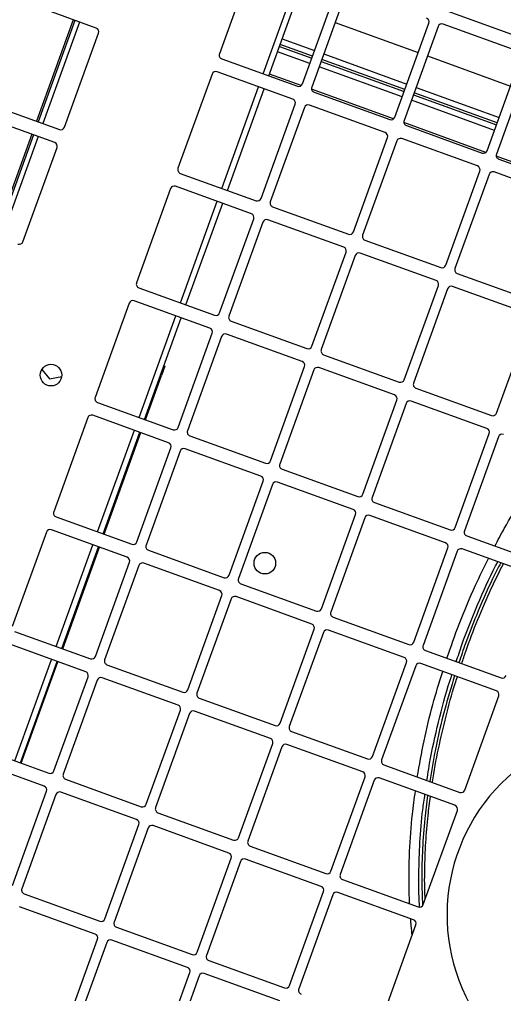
# Model space of a CAD drawing. Header units: metres. Extents: x -17822 to 152406, y -4219 to 19791.
# Drawn here: x 117565.65 to 117590.3, y 5969.34 to 6018.94 of the extents above; entities that cross this region are included whole.
import ezdxf

# ---------------------------------------------------------------- set-up
doc = ezdxf.new("R2010")
doc.units = ezdxf.units.M
doc.header["$LTSCALE"] = 100
doc.header["$MEASUREMENT"] = 0
doc.layers.get('0').update_dxf_attribs({"color": 9, "lineweight": 9})
doc.layers.add('TEKSAN', color=7, linetype='Continuous', lineweight=9)
doc.styles.get("Standard").update_dxf_attribs({"font": 'ARIALN.TTF'})
doc.dimstyles.new('TEKSAN', dxfattribs={"dimtxt": 17, "dimasz": 8, "dimexe": 2, "dimexo": 2, "dimgap": 3, "dimtad": 1, "dimdec": 0, "dimzin": 0, "dimdsep": 46, "dimtxsty": 'Standard', "dimcen": 0.09, "dimclrd": 160, "dimclre": 252, "dimclrt": 160, "dimadec": 0, "dimazin": 0, "dimtfac": 1, "dimtdec": 0, "dimtofl": 0, "dimtmove": 0, "dimatfit": 3, "dimfxl": 1, "dimtolj": 1, "dimtzin": 0, "dimarcsym": 0})

# ---------------------------------------------------------------- blocks, each defined once
blk = doc.blocks.new('K500H165_üst')
at = {"color": 7, "linetype": 'Continuous', "lineweight": 15}
for p, q in [((95.15, 44.2), (95.15, 48.3)), ((95.85, 48.3), (95.85, 44.2)), ((101.35, 44.2), (101.35, 48.3)), ((102.05, 48.3), (102.05, 44.2)), ((107.35, 48.5), (102.25, 48.5)), ((107.55, 44.2), (107.55, 48.3)), ((108.25, 48.3), (108.25, 44.2)), ((113.55, 48.5), (108.45, 48.5)), ((113.75, 44.2), (113.75, 48.3)), ((114.45, 48.3), (114.45, 44.2)), ((119.75, 48.5), (114.65, 48.5)), ((89.85, 44), (94.95, 44)), ((96.05, 44), (101.15, 44)), ((102.25, 44), (107.35, 44)), ((108.45, 44), (113.55, 44)), ((114.65, 44), (119.75, 44)), ((76.45, 43.473), (76.45, 39.027)), ((76.55, 39.2), (76.55, 43.3)), ((77.25, 43.3), (77.25, 39.2)), ((82.75, 39.2), (82.75, 43.3)), ((83.45, 43.3), (83.45, 39.2)), ((88.75, 43.5), (83.65, 43.5)), ((88.95, 39.2), (88.95, 43.3)), ((89.65, 43.3), (89.65, 39.2)), ((94.95, 43.5), (89.85, 43.5)), ((95.15, 39.2), (95.15, 43.3)), ((95.85, 43.3), (95.85, 39.2)), ((101.15, 43.5), (96.05, 43.5)), ((101.35, 39.2), (101.35, 43.3)), ((102.05, 43.3), (102.05, 39.2)), ((107.35, 43.5), (102.25, 43.5)), ((107.55, 39.2), (107.55, 43.3)), ((108.25, 43.3), (108.25, 39.2)), ((113.55, 43.5), (108.45, 43.5)), ((113.75, 39.2), (113.75, 43.3)), ((114.45, 43.3), (114.45, 39.2)), ((119.75, 43.5), (114.65, 43.5)), ((119.95, 39.2), (119.95, 43.3)), ((120.65, 43.3), (120.65, 39.2)), ((71.25, 39), (76.35, 39)), ((77.45, 39), (82.55, 39)), ((83.65, 39), (88.75, 39)), ((89.85, 39), (94.95, 39)), ((96.05, 39), (101.15, 39)), ((102.25, 39), (107.35, 39)), ((108.45, 39), (113.55, 39)), ((114.65, 39), (119.75, 39)), ((120.85, 39), (125.95, 39)), ((70.35, 34.2), (70.35, 38.3)), ((71.05, 38.3), (71.05, 34.2)), ((76.35, 38.5), (71.25, 38.5)), ((72.85, 34), (72.85, 38.5)), ((74.55, 34), (74.55, 38.5)), ((74.85, 38.5), (74.85, 34)), ((74.95, 34), (74.95, 38.5)), ((75.25, 38.5), (75.25, 34)), ((76.45, 38.473), (76.45, 34.027)), ((76.55, 34.2), (76.55, 38.3)), ((77.25, 38.3), (77.25, 34.2)), ((82.55, 38.5), (77.45, 38.5)), ((82.75, 34.2), (82.75, 38.3)), ((83.45, 38.3), (83.45, 34.2)), ((88.75, 38.5), (83.65, 38.5)), ((88.95, 34.2), (88.95, 38.3)), ((89.65, 38.3), (89.65, 34.2)), ((94.95, 38.5), (89.85, 38.5)), ((95.15, 34.2), (95.15, 38.3)), ((95.85, 38.3), (95.85, 34.2)), ((101.15, 38.5), (96.05, 38.5)), ((101.35, 34.2), (101.35, 38.3)), ((102.05, 38.3), (102.05, 34.2)), ((107.35, 38.5), (102.25, 38.5)), ((107.55, 34.2), (107.55, 38.3)), ((108.25, 38.3), (108.25, 34.2)), ((113.55, 38.5), (108.45, 38.5)), ((113.75, 34.2), (113.75, 38.3)), ((114.45, 38.3), (114.45, 34.2)), ((119.75, 38.5), (114.65, 38.5)), ((119.95, 34.2), (119.95, 38.3)), ((120.65, 38.3), (120.65, 34.2)), ((125.95, 38.5), (120.85, 38.5)), ((71.25, 34), (76.35, 34)), ((77.45, 34), (82.55, 34)), ((83.65, 34), (88.75, 34)), ((89.85, 34), (94.95, 34)), ((96.05, 34), (101.15, 34)), ((102.25, 34), (107.35, 34)), ((108.45, 34), (113.55, 34)), ((114.65, 34), (119.75, 34)), ((120.85, 34), (125.95, 34)), ((76.35, 33.5), (71.25, 33.5)), ((72.85, 29), (72.85, 33.5)), ((74.55, 29), (74.55, 33.5)), ((74.85, 33.5), (74.85, 29)), ((74.95, 29), (74.95, 33.5)), ((75.25, 33.5), (75.25, 29)), ((76.45, 33.473), (76.45, 29.027)), ((76.55, 29.2), (76.55, 33.3)), ((77.25, 33.3), (77.25, 29.2)), ((82.55, 33.5), (77.45, 33.5)), ((82.75, 29.2), (82.75, 33.3)), ((83.45, 33.3), (83.45, 29.2)), ((88.75, 33.5), (83.65, 33.5)), ((88.95, 29.2), (88.95, 33.3)), ((89.65, 33.3), (89.65, 29.2)), ((94.95, 33.5), (89.85, 33.5)), ((95.15, 29.2), (95.15, 33.3)), ((95.85, 33.3), (95.85, 29.2)), ((101.15, 33.5), (96.05, 33.5)), ((101.35, 29.2), (101.35, 33.3)), ((102.05, 33.3), (102.05, 29.2)), ((107.35, 33.5), (102.25, 33.5)), ((107.55, 29.2), (107.55, 33.3)), ((108.25, 33.3), (108.25, 29.2)), ((113.55, 33.5), (108.45, 33.5)), ((113.75, 29.2), (113.75, 33.3)), ((114.45, 33.3), (114.45, 29.2)), ((119.75, 33.5), (114.65, 33.5)), ((119.95, 29.2), (119.95, 33.3)), ((120.65, 33.3), (120.65, 29.2)), ((125.95, 33.5), (120.85, 33.5)), ((71.25, 29), (76.35, 29)), ((77.45, 29), (82.55, 29)), ((83.65, 29), (88.75, 29)), ((89.85, 29), (94.95, 29)), ((96.05, 29), (101.15, 29)), ((102.25, 29), (107.35, 29)), ((108.45, 29), (113.55, 29)), ((114.65, 29), (119.75, 29)), ((76.35, 28.5), (71.25, 28.5)), ((74.55, 26.75), (74.55, 28.5)), ((74.85, 28.5), (74.85, 26.75)), ((74.95, 26.75), (74.95, 28.5)), ((75.25, 28.5), (75.25, 26.75)), ((76.45, 28.473), (76.45, 26.75)), ((76.55, 24.2), (76.55, 28.3)), ((77.25, 28.3), (77.25, 24.2)), ((82.55, 28.5), (77.45, 28.5)), ((82.75, 24.2), (82.75, 28.3)), ((83.45, 28.3), (83.45, 24.2)), ((88.75, 28.5), (83.65, 28.5)), ((88.95, 24.2), (88.95, 28.3)), ((89.65, 28.3), (89.65, 24.2)), ((94.95, 28.5), (89.85, 28.5)), ((95.15, 24.2), (95.15, 28.3)), ((95.85, 28.3), (95.85, 24.2)), ((101.15, 28.5), (96.05, 28.5)), ((101.35, 24.2), (101.35, 28.3)), ((102.05, 28.3), (102.05, 24.2)), ((107.35, 28.5), (102.25, 28.5)), ((107.55, 24.2), (107.55, 28.3)), ((108.25, 28.3), (108.25, 24.2)), ((113.55, 28.5), (108.45, 28.5)), ((113.75, 24.2), (113.75, 28.3)), ((114.45, 28.3), (114.45, 24.2)), ((119.75, 28.5), (114.65, 28.5)), ((92.25, 26.75), (92.25, 26.8)), ((92.25, 26.8), (92.75, 26.8)), ((95.15, 26.8), (92.75, 26.8)), ((92.75, 26.8), (92.75, 26.75)), ((101.35, 26.8), (95.85, 26.8)), ((107.55, 26.8), (102.05, 26.8)), ((113.75, 26.8), (108.25, 26.8)), ((76.55, 26.75), (71.05, 26.75)), ((76.55, 26.45), (71.05, 26.45)), ((82.75, 26.75), (77.25, 26.75)), ((82.75, 26.45), (77.25, 26.45)), ((88.95, 26.75), (83.45, 26.75)), ((88.95, 26.45), (83.45, 26.45)), ((95.15, 26.75), (89.65, 26.75)), ((95.15, 26.45), (89.65, 26.45)), ((101.35, 26.75), (95.85, 26.75)), ((101.35, 26.45), (95.85, 26.45)), ((107.55, 26.75), (102.05, 26.75)), ((107.55, 26.45), (102.05, 26.45)), ((113.75, 26.75), (108.25, 26.75)), ((113.75, 26.45), (108.25, 26.45)), ((71.25, 24), (76.35, 24)), ((77.45, 24), (82.55, 24)), ((83.65, 24), (88.75, 24)), ((89.85, 24), (94.95, 24)), ((96.05, 24), (101.15, 24)), ((102.25, 24), (107.35, 24)), ((94.847, 21.5), (94.536, 22.038)), ((94.536, 20.962), (94.847, 21.5)), ((77.25, 17.65), (77.25, 13.55)), ((82.55, 17.85), (77.45, 17.85)), ((82.75, 13.55), (82.75, 17.65)), ((83.45, 17.65), (83.45, 13.55)), ((88.75, 17.85), (83.65, 17.85)), ((77.25, 16.75), (82.75, 16.75)), ((77.25, 16.5), (82.75, 16.5)), ((77.25, 16.41), (82.75, 16.41)), ((83.45, 16.75), (88.95, 16.75)), ((83.45, 16.5), (88.95, 16.5)), ((83.45, 16.41), (88.95, 16.41))]:
    blk.add_line(p, q, dxfattribs=at)
for centre in [(99.95, 35), (94.65, 21.5)]:
    blk.add_circle(centre, 0.55, dxfattribs=at)
for centre, radius, start, end in [((110.4, 58.75), 9.5, 234.2758, 127.2545), ((101.15, 48.3), 0.2, 0, 90), ((102.25, 48.3), 0.2, 90, 180), ((107.35, 48.3), 0.2, 0, 90), ((108.45, 48.3), 0.2, 90, 180), ((113.55, 48.3), 0.2, 0, 90), ((114.65, 48.3), 0.2, 90, 180), ((89.85, 44.2), 0.2, 180, 270), ((94.95, 44.2), 0.2, 270, 0), ((96.05, 44.2), 0.2, 180, 270), ((101.15, 44.2), 0.2, 270, 0), ((102.25, 44.2), 0.2, 180, 270), ((107.35, 44.2), 0.2, 270, 0), ((108.45, 44.2), 0.2, 180, 270), ((113.55, 44.2), 0.2, 270, 0), ((114.65, 44.2), 0.2, 180, 270), ((119.75, 44.2), 0.2, 270, 0), ((88.75, 43.3), 0.2, 0, 90), ((89.85, 43.3), 0.2, 90, 180), ((94.95, 43.3), 0.2, 0, 90), ((96.05, 43.3), 0.2, 90, 180), ((101.15, 43.3), 0.2, 0, 90), ((102.25, 43.3), 0.2, 90, 180), ((107.35, 43.3), 0.2, 0, 90), ((108.45, 43.3), 0.2, 90, 180), ((113.55, 43.3), 0.2, 0, 90), ((114.65, 43.3), 0.2, 90, 180), ((119.75, 43.3), 0.2, 0, 90), ((76.35, 39.2), 0.2, 270, 0), ((77.45, 39.2), 0.2, 180, 270), ((82.55, 39.2), 0.2, 270, 0), ((83.65, 39.2), 0.2, 180, 270), ((88.75, 39.2), 0.2, 270, 0), ((89.85, 39.2), 0.2, 180, 270), ((94.95, 39.2), 0.2, 270, 0), ((96.05, 39.2), 0.2, 180, 270), ((101.15, 39.2), 0.2, 270, 0), ((102.25, 39.2), 0.2, 180, 270), ((107.35, 39.2), 0.2, 270, 0), ((108.45, 39.2), 0.2, 180, 270), ((113.55, 39.2), 0.2, 270, 0), ((114.65, 39.2), 0.2, 180, 270), ((119.75, 39.2), 0.2, 270, 0), ((120.85, 39.2), 0.2, 180, 270), ((76.35, 38.3), 0.2, 0, 90), ((77.45, 38.3), 0.2, 90, 180), ((82.55, 38.3), 0.2, 0, 90), ((83.65, 38.3), 0.2, 90, 180), ((88.75, 38.3), 0.2, 0, 90), ((89.85, 38.3), 0.2, 90, 180), ((94.95, 38.3), 0.2, 0, 90), ((96.05, 38.3), 0.2, 90, 180), ((101.15, 38.3), 0.2, 0, 90), ((102.25, 38.3), 0.2, 90, 180), ((107.35, 38.3), 0.2, 0, 90), ((108.45, 38.3), 0.2, 90, 180), ((113.55, 38.3), 0.2, 0, 90), ((114.65, 38.3), 0.2, 90, 180), ((119.75, 38.3), 0.2, 0, 90), ((120.85, 38.3), 0.2, 90, 180), ((71.25, 34.2), 0.2, 180, 270), ((76.35, 34.2), 0.2, 270, 0), ((77.45, 34.2), 0.2, 180, 270), ((82.55, 34.2), 0.2, 270, 0), ((83.65, 34.2), 0.2, 180, 270), ((88.75, 34.2), 0.2, 270, 0), ((89.85, 34.2), 0.2, 180, 270), ((94.95, 34.2), 0.2, 270, 0), ((96.05, 34.2), 0.2, 180, 270), ((101.15, 34.2), 0.2, 270, 0), ((102.25, 34.2), 0.2, 180, 270), ((107.35, 34.2), 0.2, 270, 0), ((108.45, 34.2), 0.2, 180, 270), ((113.55, 34.2), 0.2, 270, 0), ((114.65, 34.2), 0.2, 180, 270), ((119.75, 34.2), 0.2, 270, 0), ((120.85, 34.2), 0.2, 180, 270), ((71.25, 33.3), 0.2, 90, 180), ((76.35, 33.3), 0.2, 0, 90), ((77.45, 33.3), 0.2, 90, 180), ((82.55, 33.3), 0.2, 0, 90), ((83.65, 33.3), 0.2, 90, 180), ((88.75, 33.3), 0.2, 0, 90), ((89.85, 33.3), 0.2, 90, 180), ((94.95, 33.3), 0.2, 0, 90), ((96.05, 33.3), 0.2, 90, 180), ((101.15, 33.3), 0.2, 0, 90), ((102.25, 33.3), 0.2, 90, 180), ((107.35, 33.3), 0.2, 0, 90), ((108.45, 33.3), 0.2, 90, 180), ((113.55, 33.3), 0.2, 0, 90), ((114.65, 33.3), 0.2, 90, 180), ((119.75, 33.3), 0.2, 0, 90), ((120.85, 33.3), 0.2, 90, 180), ((76.35, 29.2), 0.2, 270, 0), ((77.45, 29.2), 0.2, 180, 270), ((82.55, 29.2), 0.2, 270, 0), ((83.65, 29.2), 0.2, 180, 270), ((88.75, 29.2), 0.2, 270, 0), ((89.85, 29.2), 0.2, 180, 270), ((94.95, 29.2), 0.2, 270, 0), ((96.05, 29.2), 0.2, 180, 270), ((101.15, 29.2), 0.2, 270, 0), ((102.25, 29.2), 0.2, 180, 270), ((107.35, 29.2), 0.2, 270, 0), ((108.45, 29.2), 0.2, 180, 270), ((113.55, 29.2), 0.2, 270, 0), ((114.65, 29.2), 0.2, 180, 270), ((119.75, 29.2), 0.2, 270, 0), ((76.35, 28.3), 0.2, 0, 90), ((77.45, 28.3), 0.2, 90, 180), ((82.55, 28.3), 0.2, 0, 90), ((83.65, 28.3), 0.2, 90, 180), ((88.75, 28.3), 0.2, 0, 90), ((89.85, 28.3), 0.2, 90, 180), ((94.95, 28.3), 0.2, 0, 90), ((96.05, 28.3), 0.2, 90, 180), ((101.15, 28.3), 0.2, 0, 90), ((102.25, 28.3), 0.2, 90, 180), ((107.35, 28.3), 0.2, 0, 90), ((108.45, 28.3), 0.2, 90, 180), ((113.55, 28.3), 0.2, 0, 90), ((114.65, 28.3), 0.2, 90, 180), ((76.35, 24.2), 0.2, 270, 0), ((77.45, 24.2), 0.2, 180, 270), ((82.55, 24.2), 0.2, 270, 0), ((83.65, 24.2), 0.2, 180, 270), ((88.75, 24.2), 0.2, 270, 0), ((89.85, 24.2), 0.2, 180, 270), ((94.95, 24.2), 0.2, 270, 0), ((96.05, 24.2), 0.2, 180, 270), ((101.15, 24.2), 0.2, 270, 0), ((102.25, 24.2), 0.2, 180, 270), ((77.45, 17.65), 0.2, 90, 180), ((82.55, 17.65), 0.2, 0, 90), ((83.65, 17.65), 0.2, 90, 180), ((88.75, 17.65), 0.2, 0, 90)]:
    blk.add_arc(centre, radius, start, end, dxfattribs=at)
for points, knots in [([(113.26, 48.5), (113.227, 48.485), (112.77, 48.286), (111.863, 47.964), (110.543, 47.539), (109.338, 47.207), (108.568, 47.044), (108.25, 46.976)], [0, 0, 0, 0, 0.021056, 0.285026, 0.549968, 0.81411, 1, 1, 1, 1]), ([(108.25, 46.818), (108.638, 46.903), (109.524, 47.098), (110.887, 47.485), (112.293, 47.946), (113.191, 48.313), (113.618, 48.487)], [0, 0, 0, 0, 0.2119121, 0.4831467, 0.7545184, 1, 1, 1, 1]), ([(113.735, 48.374), (113.696, 48.356), (113.182, 48.12), (112.144, 47.742), (110.613, 47.244), (109.308, 46.884), (108.509, 46.725), (108.25, 46.674)], [0, 0, 0, 0, 0.022358, 0.2950212, 0.5749526, 0.8623351, 1, 1, 1, 1]), ([(115.2, 48.5), (115.063, 48.429), (114.817, 48.301), (114.562, 48.192), (114.45, 48.145)], [0, 0, 0, 0, 0.559202, 1, 1, 1, 1]), ([(113.75, 47.837), (113.709, 47.819), (113.282, 47.63), (112.447, 47.323), (111.049, 46.852), (109.65, 46.453), (108.641, 46.241), (108.25, 46.16)], [0, 0, 0, 0, 0.023362, 0.243189, 0.462925, 0.792183, 1, 1, 1, 1]), ([(95.15, 45.72), (94.816, 45.765), (93.889, 45.892), (92.385, 46.194), (90.882, 46.55), (89.981, 46.836), (89.65, 46.941)], [0, 0, 0, 0, 0.179274, 0.497213, 0.815355, 1, 1, 1, 1]), ([(107.55, 46.822), (107.541, 46.82), (106.975, 46.695), (105.837, 46.523), (104.135, 46.316), (102.871, 46.21), (102.173, 46.192), (102.05, 46.189)], [0, 0, 0, 0, 0.0047931, 0.3140871, 0.6222456, 0.9333299, 1, 1, 1, 1]), ([(102.05, 46.037), (102.662, 46.069), (103.954, 46.138), (105.791, 46.351), (107.005, 46.577), (107.55, 46.678)], [0, 0, 0, 0, 0.331584, 0.700235, 1, 1, 1, 1]), ([(101.35, 46.169), (101.131, 46.161), (100.336, 46.134), (98.965, 46.169), (97.348, 46.258), (96.313, 46.379), (95.85, 46.433)], [0, 0, 0, 0, 0.1193682, 0.432928, 0.746095, 1, 1, 1, 1]), ([(95.85, 46.29), (96.151, 46.25), (97.128, 46.12), (98.621, 46.034), (100.154, 45.988), (101.006, 46.008), (101.35, 46.016)], [0, 0, 0, 0, 0.165335, 0.536002, 0.813034, 1, 1, 1, 1]), ([(101.35, 45.874), (101.05, 45.864), (100.018, 45.826), (98.258, 45.903), (96.722, 46.002), (95.926, 46.12), (95.85, 46.131)], [0, 0, 0, 0, 0.163358, 0.562102, 0.958277, 1, 1, 1, 1]), ([(107.55, 46.529), (107.352, 46.487), (106.451, 46.295), (104.814, 46.089), (103.176, 45.92), (102.249, 45.899), (102.05, 45.894)], [0, 0, 0, 0, 0.109539, 0.498354, 0.892284, 1, 1, 1, 1]), ([(107.55, 46.007), (106.933, 45.9), (105.693, 45.685), (103.857, 45.478), (102.638, 45.419), (102.05, 45.39)], [0, 0, 0, 0, 0.339122, 0.681303, 1, 1, 1, 1]), ([(101.35, 45.366), (100.734, 45.358), (99.399, 45.34), (97.563, 45.437), (96.349, 45.569), (95.85, 45.623)], [0, 0, 0, 0, 0.335353, 0.72664, 1, 1, 1, 1])]:
    blk.add_open_spline(points, degree=3, knots=knots, dxfattribs=at)
blk = doc.blocks.new('*D541')
at = {"layer": 'TEKSAN', "color": 252, "lineweight": -2, "transparency": 16777216}
for p, q in [((117448.407, 5977.257), (117401.92, 5848.803)), ((117603.402, 5921.165), (117556.914, 5792.711))]:
    blk.add_line(p, q, dxfattribs=at)
at = {"layer": 'TEKSAN', "color": 160, "lineweight": -2, "transparency": 16777216}
blk.add_line((117410.123, 5847.962), (117550.072, 5797.314), dxfattribs=at)
at = {"layer": 'TEKSAN', "color": 160, "transparency": 16777216}
for points in [[(117410.577, 5849.215), (117409.669, 5846.708), (117402.6, 5850.684)], [(117550.526, 5798.568), (117549.619, 5796.06), (117557.595, 5794.592)]]:
    blk.add_solid(points, dxfattribs=at)
at = {"layer": 'TEKSAN', "color": 160, "transparency": 16777216, "insert": (117484.072, 5833.62), "char_height": 17, "attachment_point": 5, "rotation": 340.1049}
blk.add_mtext('\\A1;165', dxfattribs=at)
blk = doc.blocks.new('*D552')
at = {"layer": 'TEKSAN', "color": 252, "lineweight": -2, "transparency": 16777216}
for p, q in [((117550.907, 6553.712), (117624.372, 6527.099)), ((117336.298, 5961.28), (117409.764, 5934.667))]:
    blk.add_line(p, q, dxfattribs=at)
at = {"layer": 'TEKSAN', "color": 160, "lineweight": -2, "transparency": 16777216}
blk.add_line((117410.608, 5942.87), (117619.767, 6520.259), dxfattribs=at)
at = {"layer": 'TEKSAN', "color": 160, "transparency": 16777216}
for points in [[(117618.513, 6520.713), (117621.021, 6519.805), (117622.492, 6527.781)], [(117409.355, 5943.324), (117411.862, 5942.416), (117407.883, 5935.348)]]:
    blk.add_solid(points, dxfattribs=at)
at = {"layer": 'TEKSAN', "color": 160, "transparency": 16777216, "insert": (117504.206, 6235.542), "char_height": 17, "attachment_point": 5, "rotation": 70.0871}
blk.add_mtext('\\A1;630', dxfattribs=at)

msp = doc.modelspace()

# ---------------------------------------------------------------- block references
at = {"layer": 'TEKSAN', "rotation": 250.1125129141476}
msp.add_blockref('K500H165_üst', (117579.235, 6097.152), dxfattribs=at)

# ---------------------------------------------------------------- dimensions: what is measured, and where the dimension line sits
at = {"layer": 'TEKSAN'}
for p1, p2, distance, picture, middle in [((117334.418, 5961.961), (117549.026, 6554.393), -78.137, '*D552', (117504.206, 6235.542)), ((117449.088, 5979.138), (117604.082, 5923.045), -136.607, '*D541', (117484.072, 5833.62))]:
    dim = msp.add_aligned_dim(p1=p1, p2=p2, distance=distance, dimstyle='TEKSAN', dxfattribs=at)
    dim.commit()
    dim.dimension.update_dxf_attribs({"geometry": picture, "text_midpoint": middle})

doc.saveas('drawing.dxf')
